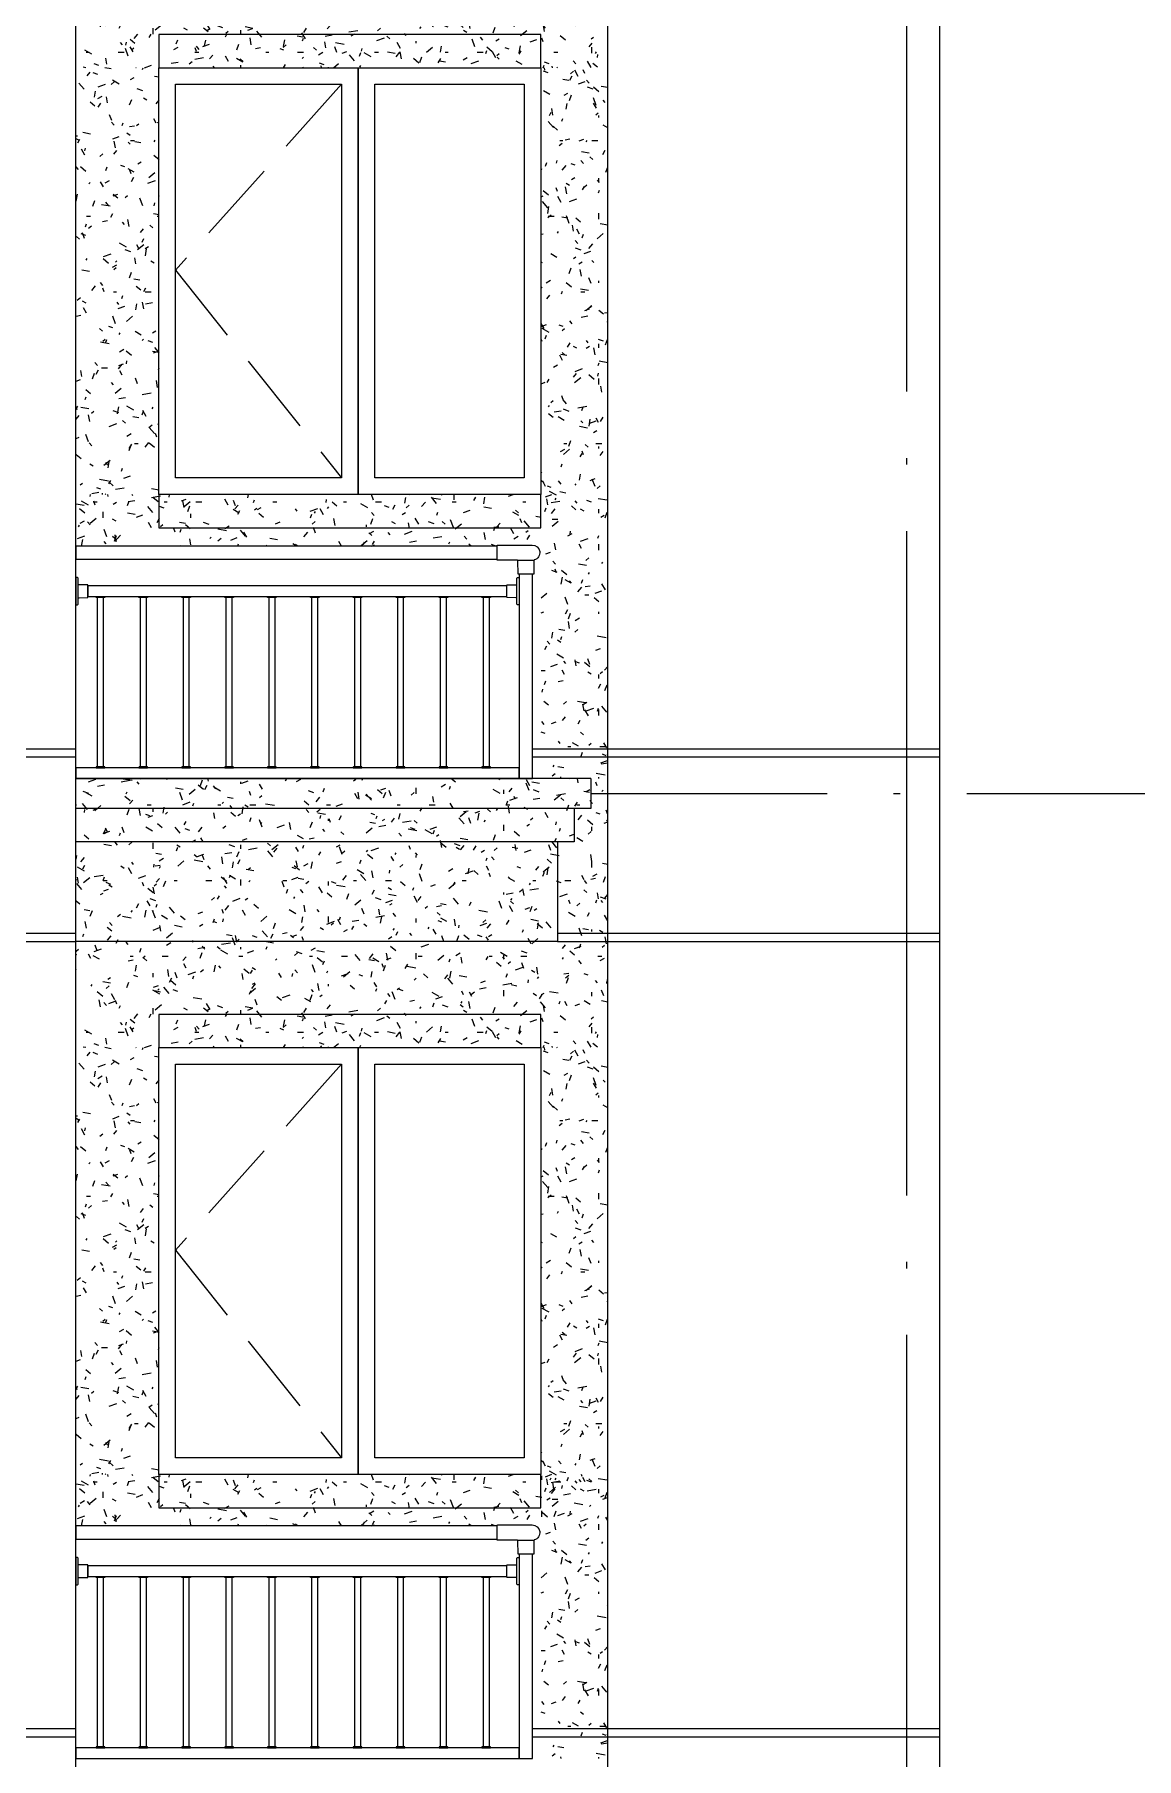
# Model space of a CAD drawing. Extents: x -12446 to 284554, y -295110 to 165007.
# Drawn here: x 32780 to 36096, y -246509 to -241319 of the extents above; entities that cross this region are included whole.
import ezdxf

# ---------------------------------------------------------------- set-up
doc = ezdxf.new("R2010")
doc.units = 0
doc.header["$LTSCALE"] = 1000
doc.linetypes.add('AX-14-E$0$AX-85-M02$0$DASH', pattern=[0.35, 0.25, -0.1])
doc.linetypes.add('AX-14-E$0$DOTE', pattern=[2.42, 2, -0.2, 0.02, -0.2])
doc.layers.get('0').update_dxf_attribs({"linetype": 'CONTINUOUS'})
for name, color, linetype in [('A-Anno-Note', 241, 'CONTINUOUS'), ('AX-14-comp-tc$0$灰褐色真石漆', 15, 'CONTINUOUS'), ('AX-14-E$0$A-Detl-Fine', 152, 'CONTINUOUS'), ('AX-14-E$0$A-Detl-Patt', 8, 'CONTINUOUS'), ('AX-14-E$0$A-Detl-Thin', 131, 'CONTINUOUS'), ('AX-14-E$0$A-elev-FIXT', 9, 'CONTINUOUS'), ('AX-14-E$0$A-elev-HRAL', 61, 'CONTINUOUS'), ('AX-14-E$0$栏杆型材', 82, 'CONTINUOUS'), ('AX-14-E$0$阳台栏杆扶手', 82, 'CONTINUOUS')]:
    doc.layers.add(name, color=color, linetype=linetype)
doc.layers.add('AX-14-E$0$A-Grid', color=222, linetype='AX-14-E$0$DOTE', plot=False)

# ---------------------------------------------------------------- blocks, each defined once
blk = doc.blocks.new('AX-14-E$0$4080转角立图')
at = {"layer": 'AX-14-E$0$A-elev-FIXT', "linetype": 'Continuous'}
blk.add_line((25.6, 42), (-24.3, 42), dxfattribs=at)
blk.add_lwpolyline([(-25.3, 43, -0.327139), (-24.2, 41.5), (-23.5, 0), (23.5, 0), (24.2, 40.5, -0.409111), (25.7, 42), (85.3, 42, 0.414214), (86.8, 43.5), (86.8, 86.5, 0.414214), (85.3, 88), (-18.8, 88, 0.865157)], format="xyb", close=True, dxfattribs=at)
blk = doc.blocks.new('AX-14-E$0$32固定座立面')
at = {"layer": 'AX-14-E$0$栏杆型材', "color": 6, "linetype": 'Continuous'}
blk.add_line((-7, -22.5), (-7, 22.5), dxfattribs=at)
blk.add_lwpolyline([(-7, -22.5, 0.41166), (-10, -19.5), (-36, -19.3, -0.41166), (-37, -18.3), (-37, 18.3, -0.41166), (-36, 19.3), (-10, 19.5, 0.41166), (-7, 22.5), (-7, 39, -0.41166), (-5, 41), (0, 41.1), (0, -41.1), (-5, -41, -0.41166), (-7, -39)], format="xyb", close=True, dxfattribs=at)
blk = doc.blocks.new('AX-14-E$0$5S6G45S6G4S6G1S3GS36G4S35G4S56')
at = {"layer": 'AX-14-E$0$A-Detl-Fine'}
for points in [[(31250, 2900), (31750, 2900), (31750, 1715), (31250, 1715)], [(31850, 2900), (32300, 2900), (32300, 1715), (31850, 1715)]]:
    blk.add_lwpolyline(points, close=True, dxfattribs=at)
at = {"layer": 'AX-14-E$0$A-Detl-Patt', "linetype": 'AX-14-E$0$AX-85-M02$0$DASH'}
blk.add_lwpolyline([(31750, 2900), (31250, 2340), (31750, 1715)], dxfattribs=at)
at = {"layer": 'AX-14-E$0$A-Detl-Thin'}
for p, q in [((33550, 3715), (33550, 765)), ((30950, 784.9), (30950, 3270)), ((32550, 2950), (32550, 0))]:
    blk.add_line(p, q, dxfattribs=at)
for points in [[(32350, 3050), (31200, 3050), (31200, 2950), (32350, 2950)], [(31200, 2950), (32350, 2950), (32350, 1665), (31200, 1665)], [(31800, 2950), (31800, 1665)], [(32350, 1665), (31200, 1665), (31200, 1565), (32350, 1565)]]:
    blk.add_lwpolyline(points, close=True, dxfattribs=at)
at = {"layer": 'AX-14-E$0$A-elev-HRAL', "ltscale": 10}
for points in [[(31037, 1358, -0.414214), (31037.5, 1357.5), (31037.5, 1355.5, -0.414214), (31037, 1355), (31012, 1355, -0.414214), (31011.5, 1355.5), (31011.5, 1357.5, -0.414214), (31012, 1358)], [(31166, 1358, -0.414214), (31166.5, 1357.5), (31166.5, 1355.5, -0.414214), (31166, 1355), (31141, 1355, -0.414214), (31140.5, 1355.5), (31140.5, 1357.5, -0.414214), (31141, 1358)], [(31295, 1358, -0.414214), (31295.5, 1357.5), (31295.5, 1355.5, -0.414214), (31295, 1355), (31270, 1355, -0.414214), (31269.5, 1355.5), (31269.5, 1357.5, -0.414214), (31270, 1358)], [(31424, 1358, -0.414214), (31424.5, 1357.5), (31424.5, 1355.5, -0.414214), (31424, 1355), (31399, 1355, -0.414214), (31398.5, 1355.5), (31398.5, 1357.5, -0.414214), (31399, 1358)], [(31553, 1358, -0.414214), (31553.5, 1357.5), (31553.5, 1355.5, -0.414214), (31553, 1355), (31528, 1355, -0.414214), (31527.5, 1355.5), (31527.5, 1357.5, -0.414214), (31528, 1358)], [(31682, 1358, -0.414214), (31682.5, 1357.5), (31682.5, 1355.5, -0.414214), (31682, 1355), (31657, 1355, -0.414214), (31656.5, 1355.5), (31656.5, 1357.5, -0.414214), (31657, 1358)], [(31811, 1358, -0.414214), (31811.5, 1357.5), (31811.5, 1355.5, -0.414214), (31811, 1355), (31786, 1355, -0.414214), (31785.5, 1355.5), (31785.5, 1357.5, -0.414214), (31786, 1358)], [(31940, 1358, -0.414214), (31940.5, 1357.5), (31940.5, 1355.5, -0.414214), (31940, 1355), (31915, 1355, -0.414214), (31914.5, 1355.5), (31914.5, 1357.5, -0.414214), (31915, 1358)], [(32069, 1358, -0.414214), (32069.5, 1357.5), (32069.5, 1355.5, -0.414214), (32069, 1355), (32044, 1355, -0.414214), (32043.5, 1355.5), (32043.5, 1357.5, -0.414214), (32044, 1358)], [(32198, 1358, -0.414214), (32198.5, 1357.5), (32198.5, 1355.5, -0.414214), (32198, 1355), (32173, 1355, -0.414214), (32172.5, 1355.5), (32172.5, 1357.5, -0.414214), (32173, 1358)], [(31037, 842, 0.414214), (31037.5, 842.5), (31037.5, 844.5, 0.414214), (31037, 845), (31012, 845, 0.414214), (31011.5, 844.5), (31011.5, 842.5, 0.414214), (31012, 842)], [(31166, 842, 0.414214), (31166.5, 842.5), (31166.5, 844.5, 0.414214), (31166, 845), (31141, 845, 0.414214), (31140.5, 844.5), (31140.5, 842.5, 0.414214), (31141, 842)], [(31295, 842, 0.414214), (31295.5, 842.5), (31295.5, 844.5, 0.414214), (31295, 845), (31270, 845, 0.414214), (31269.5, 844.5), (31269.5, 842.5, 0.414214), (31270, 842)], [(31424, 842, 0.414214), (31424.5, 842.5), (31424.5, 844.5, 0.414214), (31424, 845), (31399, 845, 0.414214), (31398.5, 844.5), (31398.5, 842.5, 0.414214), (31399, 842)], [(31553, 842, 0.414214), (31553.5, 842.5), (31553.5, 844.5, 0.414214), (31553, 845), (31528, 845, 0.414214), (31527.5, 844.5), (31527.5, 842.5, 0.414214), (31528, 842)], [(31682, 842, 0.414214), (31682.5, 842.5), (31682.5, 844.5, 0.414214), (31682, 845), (31657, 845, 0.414214), (31656.5, 844.5), (31656.5, 842.5, 0.414214), (31657, 842)], [(31811, 842, 0.414214), (31811.5, 842.5), (31811.5, 844.5, 0.414214), (31811, 845), (31786, 845, 0.414214), (31785.5, 844.5), (31785.5, 842.5, 0.414214), (31786, 842)], [(31940, 842, 0.414214), (31940.5, 842.5), (31940.5, 844.5, 0.414214), (31940, 845), (31915, 845, 0.414214), (31914.5, 844.5), (31914.5, 842.5, 0.414214), (31915, 842)], [(32069, 842, 0.414214), (32069.5, 842.5), (32069.5, 844.5, 0.414214), (32069, 845), (32044, 845, 0.414214), (32043.5, 844.5), (32043.5, 842.5, 0.414214), (32044, 842)], [(32198, 842, 0.414214), (32198.5, 842.5), (32198.5, 844.5, 0.414214), (32198, 845), (32173, 845, 0.414214), (32172.5, 844.5), (32172.5, 842.5, 0.414214), (32173, 842)]]:
    blk.add_lwpolyline(points, format="xyb", close=True, dxfattribs=at)
for points in [[(31015, 845), (31034, 845), (31034, 1355), (31015, 1355)], [(31144, 845), (31163, 845), (31163, 1355), (31144, 1355)], [(31273, 845), (31292, 845), (31292, 1355), (31273, 1355)], [(31402, 845), (31421, 845), (31421, 1355), (31402, 1355)], [(31531, 845), (31550, 845), (31550, 1355), (31531, 1355)], [(31660, 845), (31679, 845), (31679, 1355), (31660, 1355)], [(31789, 845), (31808, 845), (31808, 1355), (31789, 1355)], [(31918, 845), (31937, 845), (31937, 1355), (31918, 1355)], [(32047, 845), (32066, 845), (32066, 1355), (32047, 1355)], [(32176, 845), (32195, 845), (32195, 1355), (32176, 1355)]]:
    blk.add_lwpolyline(points, close=True, dxfattribs=at)
at = {"layer": 'AX-14-E$0$栏杆型材'}
for points in [[(32325, 1425), (32285, 1425), (32285, 810), (32325, 810)], [(32248, 1390), (30987, 1390), (30987, 1358), (32248, 1358)], [(32285, 842), (30950, 842), (30950, 810), (32285, 810)]]:
    blk.add_lwpolyline(points, close=True, dxfattribs=at)
at = {"layer": 'AX-14-E$0$阳台栏杆扶手'}
blk.add_lwpolyline([(30950, 1470), (32218.3, 1470), (32218.3, 1510), (30950, 1510)], close=True, dxfattribs=at)
at = {"layer": 'AX-14-E$0$A-elev-HRAL', "xscale": -1}
for name, p in [('AX-14-E$0$4080转角立图', (32305, 1425)), ('AX-14-E$0$32固定座立面', (30950, 1374))]:
    blk.add_blockref(name, p, dxfattribs=at)
at = {"layer": 'AX-14-E$0$A-elev-HRAL'}
blk.add_blockref('AX-14-E$0$32固定座立面', (32285, 1374), dxfattribs=at)
blk = doc.blocks.new('AX-14-E$0$A$C4D5E14F1')
at = {"layer": 'AX-14-E$0$A-Detl-Fine'}
for points in [[(31250, 2900), (31750, 2900), (31750, 1715), (31250, 1715)], [(31850, 2900), (32300, 2900), (32300, 1715), (31850, 1715)]]:
    blk.add_lwpolyline(points, close=True, dxfattribs=at)
at = {"layer": 'AX-14-E$0$A-Detl-Patt', "linetype": 'AX-14-E$0$AX-85-M02$0$DASH'}
blk.add_lwpolyline([(31750, 2900), (31250, 2340), (31750, 1715)], dxfattribs=at)
at = {"layer": 'AX-14-E$0$A-Detl-Thin'}
for p, q in [((33550, 3715), (33550, 765)), ((32550, 2950), (32550, 0))]:
    blk.add_line(p, q, dxfattribs=at)
for points in [[(32350, 3050), (31200, 3050), (31200, 2950), (32350, 2950)], [(31200, 2950), (32350, 2950), (32350, 1665), (31200, 1665)], [(31800, 2950), (31800, 1665)], [(32350, 1665), (31200, 1665), (31200, 1565), (32350, 1565)]]:
    blk.add_lwpolyline(points, close=True, dxfattribs=at)
for points in [[(32400, 620), (30950, 620)], [(32400, 320), (30950, 320)]]:
    blk.add_lwpolyline(points, dxfattribs=at)
at = {"layer": 'AX-14-E$0$A-elev-HRAL', "ltscale": 10}
for points in [[(31037, 1358, -0.414214), (31037.5, 1357.5), (31037.5, 1355.5, -0.414214), (31037, 1355), (31012, 1355, -0.414214), (31011.5, 1355.5), (31011.5, 1357.5, -0.414214), (31012, 1358)], [(31166, 1358, -0.414214), (31166.5, 1357.5), (31166.5, 1355.5, -0.414214), (31166, 1355), (31141, 1355, -0.414214), (31140.5, 1355.5), (31140.5, 1357.5, -0.414214), (31141, 1358)], [(31295, 1358, -0.414214), (31295.5, 1357.5), (31295.5, 1355.5, -0.414214), (31295, 1355), (31270, 1355, -0.414214), (31269.5, 1355.5), (31269.5, 1357.5, -0.414214), (31270, 1358)], [(31424, 1358, -0.414214), (31424.5, 1357.5), (31424.5, 1355.5, -0.414214), (31424, 1355), (31399, 1355, -0.414214), (31398.5, 1355.5), (31398.5, 1357.5, -0.414214), (31399, 1358)], [(31553, 1358, -0.414214), (31553.5, 1357.5), (31553.5, 1355.5, -0.414214), (31553, 1355), (31528, 1355, -0.414214), (31527.5, 1355.5), (31527.5, 1357.5, -0.414214), (31528, 1358)], [(31682, 1358, -0.414214), (31682.5, 1357.5), (31682.5, 1355.5, -0.414214), (31682, 1355), (31657, 1355, -0.414214), (31656.5, 1355.5), (31656.5, 1357.5, -0.414214), (31657, 1358)], [(31811, 1358, -0.414214), (31811.5, 1357.5), (31811.5, 1355.5, -0.414214), (31811, 1355), (31786, 1355, -0.414214), (31785.5, 1355.5), (31785.5, 1357.5, -0.414214), (31786, 1358)], [(31940, 1358, -0.414214), (31940.5, 1357.5), (31940.5, 1355.5, -0.414214), (31940, 1355), (31915, 1355, -0.414214), (31914.5, 1355.5), (31914.5, 1357.5, -0.414214), (31915, 1358)], [(32069, 1358, -0.414214), (32069.5, 1357.5), (32069.5, 1355.5, -0.414214), (32069, 1355), (32044, 1355, -0.414214), (32043.5, 1355.5), (32043.5, 1357.5, -0.414214), (32044, 1358)], [(32198, 1358, -0.414214), (32198.5, 1357.5), (32198.5, 1355.5, -0.414214), (32198, 1355), (32173, 1355, -0.414214), (32172.5, 1355.5), (32172.5, 1357.5, -0.414214), (32173, 1358)], [(31037, 842, 0.414214), (31037.5, 842.5), (31037.5, 844.5, 0.414214), (31037, 845), (31012, 845, 0.414214), (31011.5, 844.5), (31011.5, 842.5, 0.414214), (31012, 842)], [(31166, 842, 0.414214), (31166.5, 842.5), (31166.5, 844.5, 0.414214), (31166, 845), (31141, 845, 0.414214), (31140.5, 844.5), (31140.5, 842.5, 0.414214), (31141, 842)], [(31295, 842, 0.414214), (31295.5, 842.5), (31295.5, 844.5, 0.414214), (31295, 845), (31270, 845, 0.414214), (31269.5, 844.5), (31269.5, 842.5, 0.414214), (31270, 842)], [(31424, 842, 0.414214), (31424.5, 842.5), (31424.5, 844.5, 0.414214), (31424, 845), (31399, 845, 0.414214), (31398.5, 844.5), (31398.5, 842.5, 0.414214), (31399, 842)], [(31553, 842, 0.414214), (31553.5, 842.5), (31553.5, 844.5, 0.414214), (31553, 845), (31528, 845, 0.414214), (31527.5, 844.5), (31527.5, 842.5, 0.414214), (31528, 842)], [(31682, 842, 0.414214), (31682.5, 842.5), (31682.5, 844.5, 0.414214), (31682, 845), (31657, 845, 0.414214), (31656.5, 844.5), (31656.5, 842.5, 0.414214), (31657, 842)], [(31811, 842, 0.414214), (31811.5, 842.5), (31811.5, 844.5, 0.414214), (31811, 845), (31786, 845, 0.414214), (31785.5, 844.5), (31785.5, 842.5, 0.414214), (31786, 842)], [(31940, 842, 0.414214), (31940.5, 842.5), (31940.5, 844.5, 0.414214), (31940, 845), (31915, 845, 0.414214), (31914.5, 844.5), (31914.5, 842.5, 0.414214), (31915, 842)], [(32069, 842, 0.414214), (32069.5, 842.5), (32069.5, 844.5, 0.414214), (32069, 845), (32044, 845, 0.414214), (32043.5, 844.5), (32043.5, 842.5, 0.414214), (32044, 842)], [(32198, 842, 0.414214), (32198.5, 842.5), (32198.5, 844.5, 0.414214), (32198, 845), (32173, 845, 0.414214), (32172.5, 844.5), (32172.5, 842.5, 0.414214), (32173, 842)]]:
    blk.add_lwpolyline(points, format="xyb", close=True, dxfattribs=at)
for points in [[(31015, 845), (31034, 845), (31034, 1355), (31015, 1355)], [(31144, 845), (31163, 845), (31163, 1355), (31144, 1355)], [(31273, 845), (31292, 845), (31292, 1355), (31273, 1355)], [(31402, 845), (31421, 845), (31421, 1355), (31402, 1355)], [(31531, 845), (31550, 845), (31550, 1355), (31531, 1355)], [(31660, 845), (31679, 845), (31679, 1355), (31660, 1355)], [(31789, 845), (31808, 845), (31808, 1355), (31789, 1355)], [(31918, 845), (31937, 845), (31937, 1355), (31918, 1355)], [(32047, 845), (32066, 845), (32066, 1355), (32047, 1355)], [(32176, 845), (32195, 845), (32195, 1355), (32176, 1355)]]:
    blk.add_lwpolyline(points, close=True, dxfattribs=at)
at = {"layer": 'AX-14-E$0$栏杆型材'}
blk.add_lwpolyline([(32248, 1390), (30987, 1390), (30987, 1358), (32248, 1358)], close=True, dxfattribs=at)
at = {"layer": 'AX-14-E$0$阳台栏杆扶手'}
blk.add_lwpolyline([(30950, 1470), (32218.3, 1470), (32218.3, 1510), (30950, 1510)], close=True, dxfattribs=at)
at = {"layer": 'AX-14-E$0$A-elev-HRAL', "xscale": -1}
for name, p in [('AX-14-E$0$4080转角立图', (32305, 1425)), ('AX-14-E$0$32固定座立面', (30950, 1374))]:
    blk.add_blockref(name, p, dxfattribs=at)
at = {"layer": 'AX-14-E$0$A-elev-HRAL'}
blk.add_blockref('AX-14-E$0$32固定座立面', (32285, 1374), dxfattribs=at)
blk.add_wipeout([(30950, 810), (32500, 810), (32500, 720), (30950, 720)]).dxf.layer = 'AX-14-E$0$A-Detl-Thin'
at = {"layer": 'AX-14-E$0$A-Detl-Thin'}
blk.add_line((30950, 784.9), (30950, 3270), dxfattribs=at)
for points in [[(32500, 810), (30950, 810)], [(30950, 320), (30950, 810)], [(32500, 810), (32500, 720), (32450, 720), (32450, 620), (32400, 620), (32400, 320)], [(32450, 720), (30950, 720)]]:
    blk.add_lwpolyline(points, dxfattribs=at)
at = {"layer": 'AX-14-E$0$栏杆型材'}
for points in [[(32325, 1425), (32285, 1425), (32285, 810), (32325, 810)], [(32285, 842), (30950, 842), (30950, 810), (32285, 810)]]:
    blk.add_lwpolyline(points, close=True, dxfattribs=at)
blk = doc.blocks.new('AX-14-E$0$wyhrehaw3yrjret')
at = {"layer": 'AX-14-E$0$A-Detl-Patt'}
for p, q in [((92411.2, 165384.7), (93236.2, 165384.7)), ((92411.2, 165359.7), (93236.2, 165359.7)), ((94611.2, 165384.7), (95836.2, 165384.7)), ((94611.2, 165359.7), (95836.2, 165359.7)), ((92436.2, 164829.7), (93236.2, 164829.7)), ((92436.2, 164804.7), (93236.2, 164804.7)), ((94686.2, 164829.7), (95837.4, 164829.7)), ((94686.2, 164804.7), (95837.4, 164804.7)), ((92411.2, 162434.7), (93236.2, 162434.7)), ((92411.2, 162409.7), (93236.2, 162409.7)), ((94611.2, 162434.7), (95836.2, 162434.7)), ((94611.2, 162409.7), (95836.2, 162409.7))]:
    blk.add_line(p, q, dxfattribs=at)
blk = doc.blocks.new('AX-14-comp-tc')
at = {"layer": 'AX-14-comp-tc$0$灰褐色真石漆'}
h = blk.add_hatch(dxfattribs=at)
h.set_pattern_fill('离散材料', color=256, scale=50)
h.set_pattern_definition([(0, (-60817.31, -468232.6), (132, 228), [12, -201, 9, -87, 18, -213]), (10, (-60874.31, -468109.6), (80.67614, 285.34428), [21, -51, 27, -159, 15, -198]), (20, (-60904.31, -468205.6), (133.47095, 220.97625), [24, -165, 21, -123, 15, -96]), (30, (-60817.31, -468223.6), (-21.96926, 254.05187), [15, -99, 12, -147, 9, -195]), (40, (-60901.31, -468157.6), (33.83592, 216.370355), [12, -132, 9, -84, 24, -153]), (50, (-60856.31, -468265.6), (-80.24786, 235.7335), [6, -111, 15, -183, 18, -93]), (60, (-60847.31, -468244.6), (-99.47303, 223.70766), [15, -123, 6, -144, 12, -111]), (70, (-60880.31, -468280.6), (-109.89227, 215.58685), [9, -57, 18, -96, 12, -132]), (80, (-60865.31, -468103.6), (-208.56534, 164.71945), [21, -132, 9, -156, 18, -147]), (90, (-60847.31, -468232.6), (-264, 111), [18, -93, 12, -183, 6, -186]), (100, (-60895.31, -468139.6), (-247.97146, 145.1453), [21, -117, 18, -96, 21, -219]), (110, (-60916.31, -468310.6), (-240.44034, 81.69114), [24, -78, 12, -159, 18, -174]), (120, (-60997.31, -468274.6), (-286.64994, 28.49227), [15, -201, 18, -93, 21, -123]), (130, (-60931.31, -468340.6), (-279.10777, 71.26608), [9, -66, 12, -129, 24, -168]), (140, (-61021.31, -468100.6), (-220.59685, -34.20569), [18, -108, 21, -93, 12, -126]), (150, (-60772.31, -468358.6), (-204.82497, -120.76726), [12, -84, 24, -186, 21, -171]), (160, (-60970.31, -468190.6), (-237.90107, -162.4287), [18, -126, 15, -114, 12, -183]), (170, (-60952.31, -468262.6), (-215.64405, -169.12317), [27, -99, 18, -135, 24, -132])])
edge = h.paths.add_edge_path()
edge.add_line((34352.4, -247031.9), (34352.4, -247121.9))
edge.add_line((34352.4, -247121.9), (34352.4, -247221.9))
edge.add_line((34352.4, -247221.9), (34352.4, -247221.9))
edge.add_line((34352.4, -247221.9), (34352.4, -247841.9))
edge.add_line((34352.4, -247841.9), (32752.4, -247841.9))
edge.add_line((32752.4, -247841.9), (32752.4, -247031.9))
edge.add_line((32752.4, -247031.9), (34302.4, -247031.9))
h = blk.add_hatch(dxfattribs=at)
h.set_pattern_fill('离散材料', color=256, scale=50)
h.set_pattern_definition([(0, (-60267.77, -412182.6), (132, 228), [12, -201, 9, -87, 18, -213]), (10, (-60324.77, -412059.6), (80.67614, 285.3443), [21, -51, 27, -159, 15, -198]), (20, (-60354.77, -412155.6), (133.47095, 220.97625), [24, -165, 21, -123, 15, -96]), (30, (-60267.77, -412173.6), (-21.96926, 254.05187), [15, -99, 12, -147, 9, -195]), (40, (-60351.77, -412107.6), (33.83592, 216.37036), [12, -132, 9, -84, 24, -153]), (50, (-60306.77, -412215.6), (-80.24786, 235.7335), [6, -111, 15, -183, 18, -93]), (60, (-60297.77, -412194.6), (-99.47303, 223.70766), [15, -123, 6, -144, 12, -111]), (70, (-60330.77, -412230.6), (-109.89227, 215.58685), [9, -57, 18, -96, 12, -132]), (80, (-60315.77, -412053.6), (-208.56534, 164.71945), [21, -132, 9, -156, 18, -147]), (90, (-60297.77, -412182.6), (-264, 111), [18, -93, 12, -183, 6, -186]), (100, (-60345.77, -412089.6), (-247.97146, 145.1453), [21, -117, 18, -96, 21, -219]), (110, (-60366.77, -412260.6), (-240.44034, 81.69114), [24, -78, 12, -159, 18, -174]), (120, (-60447.77, -412224.6), (-286.64994, 28.49227), [15, -201, 18, -93, 21, -123]), (130, (-60381.77, -412290.6), (-279.10777, 71.26608), [9, -66, 12, -129, 24, -168]), (140, (-60471.77, -412050.6), (-220.59685, -34.20569), [18, -108, 21, -93, 12, -126]), (150, (-60222.77, -412308.6), (-204.82497, -120.76726), [12, -84, 24, -186, 21, -171]), (160, (-60420.77, -412140.6), (-237.90107, -162.4287), [18, -126, 15, -114, 12, -183]), (170, (-60402.77, -412212.6), (-215.64405, -169.12317), [27, -99, 18, -135, 24, -132])])
h.paths.add_polyline_path([(32752.4, -247841.9), (33002.4, -247841.9), (33002.4, -249126.9), (32752.4, -249126.9)])
h.paths.add_polyline_path([(34152.4, -247841.9), (34352.4, -247841.9), (34352.4, -249981.9), (34152.4, -249981.9)])
h = blk.add_hatch(dxfattribs=at)
h.set_pattern_fill('离散材料', color=256, scale=50)
h.set_pattern_definition([(0, (-60967.3, -471182.6), (132, 228), [12, -201, 9, -87, 18, -213]), (10, (-61024.3, -471059.6), (80.67614, 285.34428), [21, -51, 27, -159, 15, -198]), (20, (-61054.3, -471155.6), (133.47095, 220.97625), [24, -165, 21, -123, 15, -96]), (30, (-60967.3, -471173.6), (-21.96926, 254.05187), [15, -99, 12, -147, 9, -195]), (40, (-61051.31, -471107.6), (33.83592, 216.370355), [12, -132, 9, -84, 24, -153]), (50, (-61006.3, -471215.6), (-80.24786, 235.7335), [6, -111, 15, -183, 18, -93]), (60, (-60997.3, -471194.6), (-99.47303, 223.70766), [15, -123, 6, -144, 12, -111]), (70, (-61030.3, -471230.6), (-109.89227, 215.58685), [9, -57, 18, -96, 12, -132]), (80, (-61015.3, -471053.6), (-208.56534, 164.71945), [21, -132, 9, -156, 18, -147]), (90, (-60997.3, -471182.6), (-264, 111), [18, -93, 12, -183, 6, -186]), (100, (-61045.3, -471089.6), (-247.97146, 145.1453), [21, -117, 18, -96, 21, -219]), (110, (-61066.3, -471260.6), (-240.44034, 81.69114), [24, -78, 12, -159, 18, -174]), (120, (-61147.3, -471224.6), (-286.64994, 28.49227), [15, -201, 18, -93, 21, -123]), (130, (-61081.3, -471290.6), (-279.10777, 71.26608), [9, -66, 12, -129, 24, -168]), (140, (-61171.3, -471050.6), (-220.59685, -34.20569), [18, -108, 21, -93, 12, -126]), (150, (-60922.3, -471308.6), (-204.82497, -120.76726), [12, -84, 24, -186, 21, -171]), (160, (-61120.3, -471140.6), (-237.90107, -162.4287), [18, -126, 15, -114, 12, -183]), (170, (-61102.3, -471212.6), (-215.64405, -169.12317), [27, -99, 18, -135, 24, -132])])
h.paths.add_polyline_path([(34152.4, -249126.9), (32752.4, -249126.9), (32752.4, -249281.9), (34152.4, -249281.9)])
h.paths.add_polyline_path([(32002.4, -249126.9), (30502.4, -249126.9), (30502.4, -249226.9), (32002.4, -249226.9)])
h = blk.add_hatch(dxfattribs=at)
h.set_pattern_fill('离散材料', color=256, scale=50)
h.set_pattern_definition([(0, (-60817.31, -471182.6), (132, 228), [12, -201, 9, -87, 18, -213]), (10, (-60874.31, -471059.6), (80.67614, 285.34428), [21, -51, 27, -159, 15, -198]), (20, (-60904.31, -471155.6), (133.47095, 220.97625), [24, -165, 21, -123, 15, -96]), (30, (-60817.31, -471173.6), (-21.96926, 254.05187), [15, -99, 12, -147, 9, -195]), (40, (-60901.31, -471107.6), (33.83592, 216.370355), [12, -132, 9, -84, 24, -153]), (50, (-60856.31, -471215.6), (-80.24786, 235.7335), [6, -111, 15, -183, 18, -93]), (60, (-60847.31, -471194.6), (-99.47303, 223.70766), [15, -123, 6, -144, 12, -111]), (70, (-60880.31, -471230.6), (-109.89227, 215.58685), [9, -57, 18, -96, 12, -132]), (80, (-60865.31, -471053.6), (-208.56534, 164.71945), [21, -132, 9, -156, 18, -147]), (90, (-60847.31, -471182.6), (-264, 111), [18, -93, 12, -183, 6, -186]), (100, (-60895.31, -471089.6), (-247.97146, 145.1453), [21, -117, 18, -96, 21, -219]), (110, (-60916.31, -471260.6), (-240.44034, 81.69114), [24, -78, 12, -159, 18, -174]), (120, (-60997.31, -471224.6), (-286.64994, 28.49227), [15, -201, 18, -93, 21, -123]), (130, (-60931.31, -471290.6), (-279.10777, 71.26608), [9, -66, 12, -129, 24, -168]), (140, (-61021.31, -471050.6), (-220.59685, -34.20569), [18, -108, 21, -93, 12, -126]), (150, (-60772.31, -471308.6), (-204.82497, -120.76726), [12, -84, 24, -186, 21, -171]), (160, (-60970.31, -471140.6), (-237.90107, -162.4287), [18, -126, 15, -114, 12, -183]), (170, (-60952.31, -471212.6), (-215.64405, -169.12317), [27, -99, 18, -135, 24, -132])])
edge = h.paths.add_edge_path()
edge.add_line((34352.4, -249981.9), (34352.4, -250071.9))
edge.add_line((34352.4, -250071.9), (34352.4, -250171.9))
edge.add_line((34352.4, -250171.9), (34352.4, -250171.9))
edge.add_line((34352.4, -250171.9), (34352.4, -250791.9))
edge.add_line((34352.4, -250791.9), (32752.4, -250791.9))
edge.add_line((32752.4, -250791.9), (32752.4, -249981.9))
edge.add_line((32752.4, -249981.9), (34302.4, -249981.9))
h = blk.add_hatch(dxfattribs=at)
h.set_pattern_fill('离散材料', color=256, scale=50)
h.set_pattern_definition([(0, (-60267.77, -415132.6), (132, 228), [12, -201, 9, -87, 18, -213]), (10, (-60324.77, -415009.6), (80.67614, 285.3443), [21, -51, 27, -159, 15, -198]), (20, (-60354.77, -415105.6), (133.47095, 220.97625), [24, -165, 21, -123, 15, -96]), (30, (-60267.77, -415123.6), (-21.96926, 254.05187), [15, -99, 12, -147, 9, -195]), (40, (-60351.77, -415057.6), (33.83592, 216.37036), [12, -132, 9, -84, 24, -153]), (50, (-60306.77, -415165.6), (-80.24786, 235.7335), [6, -111, 15, -183, 18, -93]), (60, (-60297.77, -415144.6), (-99.47303, 223.70766), [15, -123, 6, -144, 12, -111]), (70, (-60330.77, -415180.6), (-109.89227, 215.58685), [9, -57, 18, -96, 12, -132]), (80, (-60315.77, -415003.6), (-208.56534, 164.71945), [21, -132, 9, -156, 18, -147]), (90, (-60297.77, -415132.6), (-264, 111), [18, -93, 12, -183, 6, -186]), (100, (-60345.77, -415039.6), (-247.97146, 145.1453), [21, -117, 18, -96, 21, -219]), (110, (-60366.77, -415210.6), (-240.44034, 81.69114), [24, -78, 12, -159, 18, -174]), (120, (-60447.77, -415174.6), (-286.64994, 28.49227), [15, -201, 18, -93, 21, -123]), (130, (-60381.77, -415240.6), (-279.10777, 71.26608), [9, -66, 12, -129, 24, -168]), (140, (-60471.77, -415000.6), (-220.59685, -34.20569), [18, -108, 21, -93, 12, -126]), (150, (-60222.77, -415258.6), (-204.82497, -120.76726), [12, -84, 24, -186, 21, -171]), (160, (-60420.77, -415090.6), (-237.90107, -162.4287), [18, -126, 15, -114, 12, -183]), (170, (-60402.77, -415162.6), (-215.64405, -169.12317), [27, -99, 18, -135, 24, -132])])
h.paths.add_polyline_path([(32752.4, -250791.9), (33002.4, -250791.9), (33002.4, -252076.9), (32752.4, -252076.9)])
h.paths.add_polyline_path([(34152.4, -250791.9), (34352.4, -250791.9), (34352.4, -252931.9), (34152.4, -252931.9)])
h = blk.add_hatch(dxfattribs=at)
h.set_pattern_fill('离散材料', color=256, scale=50)
h.set_pattern_definition([(0, (-60967.3, -474132.6), (132, 228), [12, -201, 9, -87, 18, -213]), (10, (-61024.3, -474009.6), (80.67614, 285.34428), [21, -51, 27, -159, 15, -198]), (20, (-61054.3, -474105.6), (133.47095, 220.97625), [24, -165, 21, -123, 15, -96]), (30, (-60967.3, -474123.6), (-21.96926, 254.05187), [15, -99, 12, -147, 9, -195]), (40, (-61051.31, -474057.6), (33.83592, 216.370355), [12, -132, 9, -84, 24, -153]), (50, (-61006.3, -474165.6), (-80.24786, 235.7335), [6, -111, 15, -183, 18, -93]), (60, (-60997.3, -474144.6), (-99.47303, 223.70766), [15, -123, 6, -144, 12, -111]), (70, (-61030.3, -474180.6), (-109.89227, 215.58685), [9, -57, 18, -96, 12, -132]), (80, (-61015.3, -474003.6), (-208.56534, 164.71945), [21, -132, 9, -156, 18, -147]), (90, (-60997.3, -474132.6), (-264, 111), [18, -93, 12, -183, 6, -186]), (100, (-61045.3, -474039.6), (-247.97146, 145.1453), [21, -117, 18, -96, 21, -219]), (110, (-61066.3, -474210.6), (-240.44034, 81.69114), [24, -78, 12, -159, 18, -174]), (120, (-61147.3, -474174.6), (-286.64994, 28.49227), [15, -201, 18, -93, 21, -123]), (130, (-61081.3, -474240.6), (-279.10777, 71.26608), [9, -66, 12, -129, 24, -168]), (140, (-61171.3, -474000.6), (-220.59685, -34.20569), [18, -108, 21, -93, 12, -126]), (150, (-60922.3, -474258.6), (-204.82497, -120.76726), [12, -84, 24, -186, 21, -171]), (160, (-61120.3, -474090.6), (-237.90107, -162.4287), [18, -126, 15, -114, 12, -183]), (170, (-61102.3, -474162.6), (-215.64405, -169.12317), [27, -99, 18, -135, 24, -132])])
h.paths.add_polyline_path([(34352.4, -252076.9), (32752.4, -252076.9), (32752.4, -252231.9), (34352.4, -252231.9)])
h.paths.add_polyline_path([(32002.4, -252076.9), (30502.4, -252076.9), (30502.4, -252176.9), (32002.4, -252176.9)])
blk = doc.blocks.new('AX-14-E')
blk.add_blockref('AX-14-E$0$5S6G45S6G4S6G1S3GS36G4S35G4S56', (1953.9, -247319.4))
at = {"layer": 'AX-14-E$0$A-Grid'}
for p, q in [((35403.9, -199254.4), (35403.9, -263085.2)), ((-714.4, -243604.4), (39369.1, -243604.4))]:
    blk.add_line(p, q, dxfattribs=at)
blk.add_blockref('AX-14-E$0$A$C4D5E14F1', (1953.9, -241419.4))
blk.add_blockref('AX-14-E$0$A$C4D5E14F1', (1953.9, -244369.4))
at = {"layer": 'AX-14-E$0$A-Detl-Thin'}
blk.add_blockref('AX-14-comp-tc', (152.8, 6422.5), dxfattribs=at)
at = {"layer": 'AX-14-E$0$A-Detl-Thin', "color": 6}
blk.add_blockref('AX-14-E$0$wyhrehaw3yrjret', (-60332.2, -408854.1), dxfattribs=at)

msp = doc.modelspace()

# ---------------------------------------------------------------- block references
at = {"layer": 'A-Anno-Note'}
msp.add_blockref('AX-14-E', (0, 0), dxfattribs=at)

doc.saveas('drawing.dxf')
